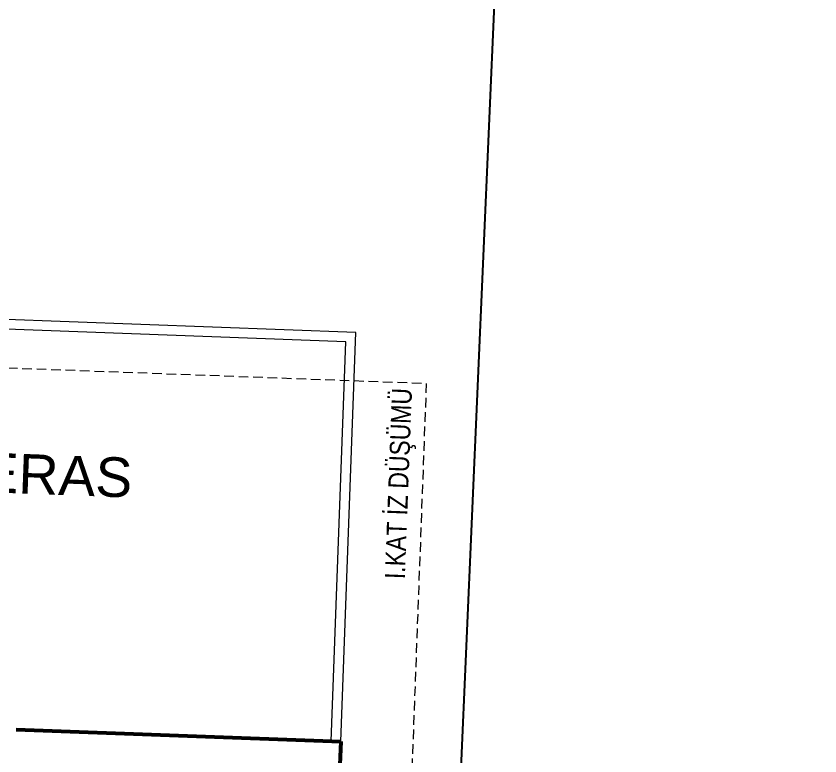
# Model space of a CAD drawing. Header units: centimetres. Extents: x 63871 to 181827, y -95930 to 42199.
# Drawn here: x 156785 to 157119, y 34575.8 to 34883.2 of the extents above; entities that cross this region are included whole.
import ezdxf

# ---------------------------------------------------------------- set-up
doc = ezdxf.new("R2010")
doc.units = ezdxf.units.CM
doc.linetypes.add('11-021_500-SatisOfisi_220512$0${ Diamond }', pattern=[12, 4, -2, 2, 2, -2])
for name, color, linetype, lineweight in [('A-AREA-IDEN', 7, 'Continuous', 9), ('A-FLOR-HRAL', 11, 'Continuous', 9), ('A-WALL', 12, 'Continuous', 50), ('ARM_Pen_No__252', 8, 'Continuous', 18), ('İz DÜŞÜMÜ', 7, '11-021_500-SatisOfisi_220512$0${ Diamond }', 18), ('OLUK', 222, 'Continuous', 15), ('ÇEKME MESAFESİ', 5, 'Continuous', 25)]:
    doc.layers.add(name, color=color, linetype=linetype, lineweight=lineweight)
doc.styles.add('Arial', font='Arial.ttf', dxfattribs={"height": 250})
doc.styles.add('MtXpl_Arial_Narrow_1', font='')
doc.styles.get('MtXpl_Arial_Narrow_1').set_extended_font_data('Arial Narrow')

# ---------------------------------------------------------------- blocks, each defined once
blk = doc.blocks.new('HRD')
at = {"layer": 'ARM_Pen_No__252'}
h = blk.add_hatch(dxfattribs=at)
h.set_pattern_fill('AR-B816', color=256, scale=0.09)
h.set_pattern_definition([(0, (-39959.2, 0), (0, 18.288), []), (90, (-39959.2, 0), (-18.288, 18.288), [18.288, -18.288])])
h.paths.add_polyline_path([(154149.63, 35592.48), (154149.63, 35503.48), (154219.63, 35503.48), (154219.63, 35483.24), (154324.63, 35483.24), (154324.63, 35692.48), (154369.63, 35692.48), (154369.63, 35927.48), (154369.63, 35927.48), (154369.63, 36097.48), (154369.63, 36177.48), (154254.63, 36177.48), (153954.63, 36177.48), (153839.63, 36177.48), (153839.63, 35897.6), (153869.63, 35897.54), (153869.63, 35882.48), (154019.63, 35882.48), (154019.63, 35872.48), (154019.63, 35833.25, -0.444416), (154030.45, 35823.48, -0.444416), (154019.63, 35813.72), (154019.63, 35773.48), (153939.63, 35773.48), (153939.63, 35692.48), (154019.63, 35692.48), (154019.63, 35687.48), (154019.63, 35633.7), (154020.63, 35632.93), (154019.63, 35631.47), (154019.63, 35592.48), (154019.63, 35582.48), (153989.63, 35582.48), (153989.63, 35577.48), (153989.63, 35497.48), (153989.63, 35437.48), (153994.63, 35437.48), (154094.63, 35437.48), (154139.63, 35437.48), (154139.63, 35592.48)])
at = {"layer": 'A-FLOR-HRAL'}
for p, q in [((154389.63, 36367.48), (153819.63, 36367.48)), ((154389.63, 36197.48), (154389.63, 36367.48)), ((154385.63, 36363.48), (153823.63, 36363.48)), ((154385.63, 36197.48), (154385.63, 36363.48))]:
    blk.add_line(p, q, dxfattribs=at)
at = {"layer": 'A-WALL', "lineweight": 53}
for p, q in [((154254.63, 36197.48), (154389.63, 36197.48)), ((154389.63, 36197.48), (154389.63, 36097.48))]:
    blk.add_line(p, q, dxfattribs=at)
at = {"layer": 'İz DÜŞÜMÜ'}
blk.add_lwpolyline([(153819.63, 36347.48), (154419.63, 36347.49), (154419.63, 35292.49), (154159.63, 35292.49), (154159.63, 35357.48), (153819.63, 35357.48), (153819.63, 36347.48)], dxfattribs=at)
at = {"style": 'MtXpl_Arial_Narrow_1'}
blk.add_text('I.KAT İZ DÜŞÜMÜ', height=8.316, rotation=89.957, dxfattribs=at).set_placement((154413.75, 36265.76))
at = {"layer": 'A-AREA-IDEN', "insert": (154221.71, 36311.97), "char_height": 16.4692, "width": 224.1999, "attachment_point": 2, "line_spacing_factor": 0.941778, "style": 'Arial'}
blk.add_mtext('ZEMİN TERAS', dxfattribs=at)
blk = doc.blocks.new('yerleşim planı')
at = {"layer": 'ÇEKME MESAFESİ'}
blk.add_lwpolyline([(-40.83, 5105.4), (273.34, 12259.01), (441.13, 16103.94), (540.57, 18375.82), (609.04, 19935.36), (690.25, 21784.84), (634.24, 21857.25), (-544.7, 22109.61), (-620.14, 22142.77), (-3351.17, 23343.12), (-5431.03, 23015.66), (-6402.4, 20015.9), (-7155.9, 17689.81), (-7622.64, 16249.05), (-8469.24, 13634.54), (-9179.7, 11507.37), (-10271.31, 8561.4)], dxfattribs=at)
at = {"rotation": 357.8731892381679}
blk.add_blockref('HRD', (-155135.51, -12043.71, 0), dxfattribs=at)

msp = doc.modelspace()

# ---------------------------------------------------------------- block references
at = {"layer": 'OLUK'}
msp.add_blockref('yerleşim planı', (156428.79, 16182.58), dxfattribs=at)

doc.saveas('drawing.dxf')
